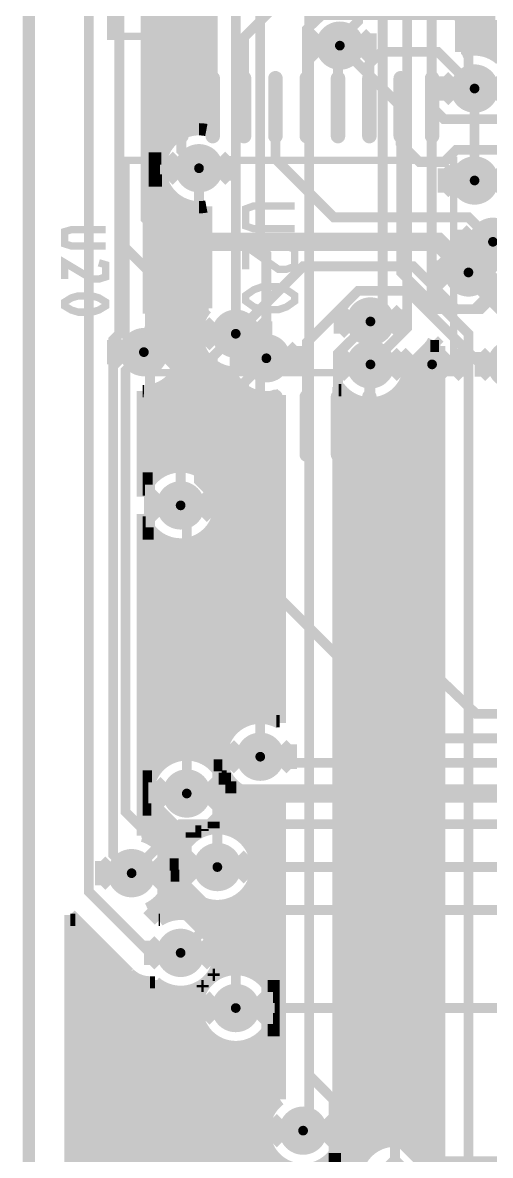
# Model space of a CAD drawing. Extents: x -10 to 131, y -93 to 209.
# Drawn here: x -9.63 to 0.07, y 7.74 to 31.21 of the extents above; entities that cross this region are included whole.
import ezdxf

# ---------------------------------------------------------------- set-up
doc = ezdxf.new("R2010")
doc.units = 0
doc.header["$MEASUREMENT"] = 0
doc.layers.get('0').update_dxf_attribs({"linetype": 'CONTINUOUS'})
for name, color, linetype in [('22-303-0_ASB', 7, 'CONTINUOUS'), ('22-303-0_AST', 7, 'CONTINUOUS'), ('22-303-0_BOT', 2, 'CONTINUOUS'), ('22-303-0_DRD', 6, 'CONTINUOUS'), ('22-303-0_DRL', 1, 'CONTINUOUS'), ('22-303-0_GND', 3, 'CONTINUOUS'), ('22-303-0_IN1', 10, 'CONTINUOUS'), ('22-303-0_SMT', 9, 'CONTINUOUS'), ('22-303-0_SPT', 11, 'CONTINUOUS'), ('22-303-0_SST', 8, 'CONTINUOUS'), ('22-303-0_TOP', 15, 'CONTINUOUS'), ('THRUHOLE_TAP', 2, 'CONTINUOUS')]:
    doc.layers.add(name, color=color, linetype=linetype)

# ---------------------------------------------------------------- blocks, each defined once
blk = doc.blocks.new('OBLONG_56')
at = {"const_width": 0.29972}
blk.add_lwpolyline([(0, 0.59944), (0, -0.59944)], dxfattribs=at)
at = {"const_width": 0.14986}
for points in [[(-0.07493, 0.59944, 1), (0.07493, 0.59944, 1)], [(-0.07493, -0.59944, 1), (0.07493, -0.59944, 1)]]:
    blk.add_lwpolyline(points, format="xyb", close=True, dxfattribs=at)
blk = doc.blocks.new('ROUND_70')
at = {"const_width": 0.29972}
blk.add_lwpolyline([(-0.14986, 0, 1), (0.14986, 0, 1)], format="xyb", close=True, dxfattribs=at)
blk = doc.blocks.new('ROUND_116')
at = {"const_width": 0.10033}
blk.add_lwpolyline([(-0.050164, 0, 1), (0.050164, 0, 1)], format="xyb", close=True, dxfattribs=at)
blk = doc.blocks.new('ROUND_117')
at = {"const_width": 0.10033}
blk.add_lwpolyline([(-0.050164, 0, 1), (0.050164, 0, 1)], format="xyb", close=True, dxfattribs=at)
blk = doc.blocks.new('ROUND_98')
at = {"const_width": 0.50038}
blk.add_lwpolyline([(-0.25019, 0, 1), (0.25019, 0, 1)], format="xyb", close=True, dxfattribs=at)
blk = doc.blocks.new('ROUND_100')
at = {"const_width": 0.50038}
blk.add_lwpolyline([(-0.25019, 0, 1), (0.25019, 0, 1)], format="xyb", close=True, dxfattribs=at)
blk = doc.blocks.new('ROUND_101')
at = {"const_width": 0.0635}
blk.add_lwpolyline([(-0.03175, 0, 1), (0.03175, 0, 1)], format="xyb", close=True, dxfattribs=at)
blk = doc.blocks.new('ROUND_75')
at = {"const_width": 0.29972}
blk.add_lwpolyline([(-0.14986, 0, 1), (0.14986, 0, 1)], format="xyb", close=True, dxfattribs=at)
blk = doc.blocks.new('ROUND_108')
at = {"const_width": 0.10033}
blk.add_lwpolyline([(-0.050164, 0, 1), (0.050164, 0, 1)], format="xyb", close=True, dxfattribs=at)

msp = doc.modelspace()

# ---------------------------------------------------------------- linework, layer by layer
at = {"layer": '22-303-0_ASB', "const_width": 0.254}
msp.add_lwpolyline([(111.00054, 208.99374), (111.00054, 198.99376), (116.0018, 198.99376), (116.0018, 208.99374), (130.50012, 208.99374), (130.50012, -31.00578), (-9.4996, -31.00578), (-9.4996, 208.99374), (111.00054, 208.99374)], dxfattribs=at)
at = {"layer": '22-303-0_AST'}
for points, const_width in [([(111.00054, 208.99374), (111.00054, 198.99376), (116.0018, 198.99376), (116.0018, 208.99374), (130.50012, 208.99374), (130.50012, -31.00578), (-9.4996, -31.00578), (-9.4996, 208.99374), (111.00054, 208.99374)], 0.254), ([(-6.1595, 30.9245), (-6.1595, 33.8455), (-7.7978, 33.8455), (-7.7978, 30.9245), (-6.1595, 30.9245)], 0.1524), ([(-7.48538, 24.4602), (-6.985, 23.95982), (-0.6858, 23.95982), (-0.6858, 28.3591), (-7.48538, 28.3591), (-7.48538, 24.4602)], 0.1524), ([(-3.98272, 26.93924), (-4.83108, 26.93924), (-4.99872, 26.99766), (-4.99872, 27.35326), (-4.83108, 27.41422), (-3.98272, 27.41422)], 0.1524), ([(-4.99872, 26.10104), (-4.99872, 26.57602), (-4.32308, 26.10104), (-4.1529, 26.10104), (-3.98272, 26.15946), (-3.98272, 26.51506), (-4.1529, 26.57602)], 0.1524), ([(-4.99872, 25.56002), (-4.83108, 25.67686), (-4.6609, 25.73782), (-4.32308, 25.73782), (-4.1529, 25.67686), (-3.98272, 25.56002), (-3.98272, 25.44064), (-4.1529, 25.32126), (-4.32308, 25.26284), (-4.6609, 25.26284), (-4.83108, 25.32126), (-4.99872, 25.44064), (-4.99872, 25.56002)], 0.1524), ([(-6.46938, 25.04948), (-6.89864, 25.04948)], 0.1524), ([(-6.8072, 25.09774), (-6.8072, 24.41956)], 0.1524), ([(-6.67004, 25.1206), (-6.67004, 24.39924)], 0.1524), ([(-6.53288, 25.08758), (-6.53288, 24.43226)], 0.1524), ([(-6.35762, 24.91232), (-7.01294, 24.91232)], 0.1524), ([(-6.94436, 25.01138), (-6.94436, 24.50846)], 0.1524), ([(-6.39572, 24.97328), (-6.39572, 24.54402)], 0.1524), ([(-6.3246, 24.77516), (-7.04596, 24.77516)], 0.1524), ([(-6.34492, 24.638), (-7.0231, 24.638)], 0.1524), ([(-6.43382, 24.50084), (-6.93674, 24.50084)], 0.1524)]:
    msp.add_lwpolyline(points, dxfattribs=dict(at, const_width=const_width))
at = {"layer": '22-303-0_AST', "const_width": 0.1524}
for points in [[(-6.68528, 25.1206, 0.4142136), (-7.04596, 24.75992)], [(-6.3246, 24.75992, 0.4142136), (-6.68528, 25.1206)], [(-7.04596, 24.75992, 0.4142136), (-6.68528, 24.39924)], [(-6.68528, 24.39924, 0.4142136), (-6.3246, 24.75992)]]:
    msp.add_lwpolyline(points, format="xyb", dxfattribs=at)
at = {"layer": '22-303-0_BOT'}
for points, const_width in [([(14.986, -24.003), (13.843, -25.146), (4.826, -25.146), (3.81, -24.13), (3.81, 2.032), (-0.381, 6.223), (-0.381, 24.765), (-1.143, 25.527), (-1.143, 34.798), (1.524, 37.465), (1.524, 54.356), (5.969, 58.801), (5.969, 73.533), (6.604, 74.168), (6.604, 100.711)], 0.2032), ([(-7.62, 90.17), (-7.62, 89.281), (-7.874, 89.027), (-7.874, 46.863), (-6.477, 45.466), (-6.477, 42.418), (-7.112, 41.783), (-7.112, 35.052), (-7.62, 34.544), (-7.62, 24.765), (-7.747, 24.638), (-7.747, 13.97), (-7.366, 13.589)], 0.2032), ([(-3.81, 8.255), (-3.683, 8.382), (-3.683, 31.242), (-3.175, 31.75), (-3.175, 43.815), (-3.556, 44.196), (-3.556, 51.816), (-3.937, 52.197), (-3.937, 88.392), (-4.826, 89.281), (-4.826, 89.789)], 0.2032), ([(-6.35, 11.938), (-6.985, 11.938), (-8.255, 13.208), (-8.255, 46.609), (-8.382, 46.736), (-8.382, 89.408), (-8.255, 89.535)], 0.2032), ([(-2.794, 51.689), (-2.794, 51.562), (-3.048, 51.308), (-3.048, 44.323), (-2.667, 43.942), (-2.667, 31.242), (-3.048, 30.861), (-3.048, 30.734)], 0.2032), ([(-4.699, 45.085), (-4.699, 43.942), (-4.191, 43.434), (-4.191, 33.909), (-4.699, 33.401), (-4.699, 26.543), (-4.572, 26.416), (-4.572, 24.257)], 0.2032), ([(-2.413, 24.13), (-1.651, 24.892), (-1.651, 44.831), (-1.778, 44.958), (-1.778, 45.085)], 0.2032), ([(-2.413, 44.577), (-2.159, 44.323), (-2.159, 25.273), (-2.413, 25.019)], 0.2032), ([(-5.207, 40.005), (-4.699, 39.497), (-4.699, 34.036), (-5.207, 33.528), (-5.207, 24.765)], 0.2032), ([(-6.35, 38.44544), (-6.35, 28.9052)], 0.254), ([(-6.1214, 37.63518), (-6.1214, 28.98648)], 0.254), ([(-5.8928, 37.41674), (-5.8928, 28.99664)], 0.254), ([(0.0508, 35.1282), (0.0508, 30.59176)], 0.254), ([(-0.1778, 34.8996), (-0.1778, 30.64764)], 0.254), ([(-6.5786, 34.75736), (-6.5786, 28.72232)], 0.254), ([(-0.4064, 34.671), (-0.4064, 30.63748)], 0.254), ([(-6.8072, 34.4932), (-6.8072, 25.13076)], 0.254), ([(-0.5334, 34.544), (-0.5334, 30.60192)], 0.254), ([(-7.0104, 34.29), (-7.0104, 25.1841)], 0.254), ([(-5.8166, 33.528), (-5.8166, 28.98648)], 0.254), ([(-5.8166, 31.1404), (-7.0104, 31.1404)], 0.254), ([(0.2794, 31.1404), (-0.5334, 31.1404)], 0.254), ([(-5.8166, 30.9118), (-7.0104, 30.9118)], 0.254), ([(0.2794, 30.9118), (-0.5334, 30.9118)], 0.254), ([(-5.8166, 30.6832), (-7.0104, 30.6832)], 0.254), ([(0.2794, 30.6832), (-0.5334, 30.6832)], 0.254), ([(-5.8166, 30.4546), (-7.0104, 30.4546)], 0.254), ([(-5.8166, 30.226), (-7.0104, 30.226)], 0.254), ([(-5.8166, 29.9974), (-7.0104, 29.9974)], 0.254), ([(-5.8166, 29.7688), (-7.0104, 29.7688)], 0.254), ([(-5.8166, 29.5402), (-7.0104, 29.5402)], 0.254), ([(-5.8166, 29.3116), (-7.0104, 29.3116)], 0.254), ([(-5.8166, 29.083), (-7.0104, 29.083)], 0.254), ([(-6.43382, 28.8544), (-7.0104, 28.8544)], 0.254), ([(-6.65226, 28.6258), (-7.0104, 28.6258)], 0.254), ([(-6.75132, 28.3972), (-7.0104, 28.3972)], 0.254), ([(-6.77672, 28.1686), (-7.0104, 28.1686)], 0.254), ([(-6.73608, 27.94), (-7.0104, 27.94)], 0.254), ([(-6.6167, 27.7114), (-7.0104, 27.7114)], 0.254), ([(-6.5786, 27.66314), (-6.5786, 24.99106)], 0.254), ([(-6.35254, 27.4828), (-7.0104, 27.4828)], 0.254), ([(-6.35, 27.48026), (-6.35, 24.6507)], 0.254), ([(-6.1214, 27.40152), (-6.1214, 21.9837)], 0.254), ([(-5.8928, 27.38882), (-5.8928, 25.19172)], 0.254), ([(-5.8166, 27.40152), (-5.8166, 25.29332)], 0.254), ([(-5.8166, 27.2542), (-7.0104, 27.2542)], 0.254), ([(-5.8166, 27.0256), (-7.0104, 27.0256)], 0.254), ([(-5.8166, 26.797), (-7.0104, 26.797)], 0.254), ([(0.127, 26.67), (0.127, 26.543), (1.651, 25.019)], 0.2032), ([(-5.8166, 26.5684), (-7.0104, 26.5684)], 0.254), ([(-5.8166, 26.3398), (-7.0104, 26.3398)], 0.254), ([(-5.8166, 26.1112), (-7.0104, 26.1112)], 0.254), ([(-0.381, 26.035), (2.794, 22.86), (8.001, 22.86), (8.763, 22.098)], 0.381), ([(-5.8166, 25.8826), (-7.0104, 25.8826)], 0.254), ([(-5.8166, 25.654), (-7.0104, 25.654)], 0.254), ([(-5.8166, 25.4254), (-7.0104, 25.4254)], 0.254), ([(-5.89026, 25.1968), (-7.0104, 25.1968)], 0.254), ([(-5.98932, 24.9682), (-6.5532, 24.9682)], 0.254), ([(-6.01472, 24.7396), (-6.38556, 24.7396)], 0.254), ([(-1.10236, 24.6253), (-0.9906, 24.511)], 0.254), ([(-1.0922, 24.6126), (-1.0922, -30.353)], 0.254), ([(-5.97408, 24.511), (-6.31444, 24.511)], 0.254), ([(-5.8547, 24.2824), (-6.30936, 24.2824)], 0.254), ([(-5.8928, 24.33828), (-5.8928, 21.87448)], 0.254), ([(-1.2192, 24.4602), (-1.60782, 24.07412)], 0.254), ([(-0.9906, 24.2824), (-1.397, 24.2824)], 0.254), ([(-1.3208, 24.3586), (-1.3208, 7.79526)], 0.254), ([(-0.9906, 24.511), (-1.17348, 24.511)], 0.254), ([(-0.9906, 24.511), (-0.9906, 6.223)], 0.254), ([(-5.59054, 24.0538), (-6.3754, 24.0538)], 0.254), ([(-6.35, 24.11476), (-6.35, 22.01672)], 0.254), ([(-5.6642, 24.09952), (-5.6642, 21.63572)], 0.254), ([(-0.9906, 24.0538), (-1.60782, 24.0538)], 0.254), ([(-1.5494, 24.13), (-1.5494, 7.9629)], 0.254), ([(-5.25526, 23.8252), (-6.5278, 23.8252)], 0.254), ([(-5.4356, 23.9903), (-5.4356, 16.3322)], 0.254), ([(-0.9906, 23.8252), (-1.6637, 23.8252)], 0.254), ([(-7.1374, 23.57628), (-7.1374, 21.38934)], 0.254), ([(-7.1374, 23.57628), (-7.112, 23.57588)], 0.254), ([(-7.1374, 23.57628), (-7.112, 23.57588)], 0.254), ([(-7.0358, 23.57882), (-7.0358, 21.63572)], 0.254), ([(-5.03682, 23.5966), (-6.93166, 23.5966)], 0.254), ([(-6.8072, 23.6347), (-6.8072, 21.87448)], 0.254), ([(-6.5786, 23.77694), (-6.5786, 21.9837)], 0.254), ([(-5.207, 23.75662), (-5.207, 16.62938)], 0.254), ([(-3.0734, 23.66518), (-3.0734, 8.5852)], 0.254), ([(-3.02006, 23.5966), (-3.0734, 23.5966)], 0.254), ([(-0.9906, 23.5966), (-1.80594, 23.5966)], 0.254), ([(-1.778, 23.62962), (-1.778, 8.03656)], 0.254), ([(-4.2926, 23.368), (-7.1374, 23.368)], 0.254), ([(-4.9784, 23.5585), (-4.9784, 16.75892)], 0.254), ([(-4.7498, 23.4696), (-4.7498, 16.80718)], 0.254), ([(-4.5212, 23.44928), (-4.5212, 16.7894)], 0.254), ([(-4.2926, 23.49754), (-4.2926, 16.7005)], 0.254), ([(-4.2926, 23.49754), (-4.2926, 16.7005)], 0.254), ([(-2.6797, 23.368), (-3.0734, 23.368)], 0.254), ([(-2.921, 23.50262), (-2.921, 7.49808)], 0.254), ([(-2.6924, 23.37054), (-2.6924, 7.41934)], 0.254), ([(-2.2352, 23.3426), (-2.2352, 7.9756)], 0.254), ([(-0.9906, 23.368), (-2.14376, 23.368)], 0.254), ([(-2.0066, 23.4315), (-2.0066, 8.0391)], 0.254), ([(-4.2926, 23.1394), (-7.1374, 23.1394)], 0.254), ([(-0.9906, 23.1394), (-3.0734, 23.1394)], 0.254), ([(-2.4638, 23.32228), (-2.4638, 7.82066)], 0.254), ([(-4.2926, 22.9108), (-7.1374, 22.9108)], 0.254), ([(-0.9906, 22.9108), (-3.0734, 22.9108)], 0.254), ([(-4.2926, 22.6822), (-7.1374, 22.6822)], 0.254), ([(-0.9906, 22.6822), (-3.0734, 22.6822)], 0.254), ([(-4.2926, 22.4536), (-7.1374, 22.4536)], 0.254), ([(-0.9906, 22.4536), (-3.0734, 22.4536)], 0.254), ([(-4.2926, 22.225), (-7.1374, 22.225)], 0.254), ([(-0.9906, 22.225), (-3.0734, 22.225)], 0.254), ([(-6.53034, 21.9964), (-7.1374, 21.9964)], 0.254), ([(-4.2926, 21.9964), (-6.16966, 21.9964)], 0.254), ([(-0.9906, 21.9964), (-3.0734, 21.9964)], 0.254), ([(-6.93166, 21.7678), (-7.1374, 21.7678)], 0.254), ([(-4.2926, 21.7678), (-5.7658, 21.7678)], 0.254), ([(-0.9906, 21.7678), (-3.0734, 21.7678)], 0.254), ([(-7.0866, 21.5392), (-7.1374, 21.5392)], 0.254), ([(-4.2926, 21.5392), (-5.6134, 21.5392)], 0.254), ([(-0.9906, 21.5392), (-3.0734, 21.5392)], 0.254), ([(-4.2926, 21.3106), (-5.54736, 21.3106)], 0.254), ([(-0.9906, 21.3106), (-3.0734, 21.3106)], 0.254), ([(-7.1374, 21.02866), (-7.1374, 14.3637)], 0.254), ([(-4.2926, 21.082), (-5.55244, 21.082)], 0.254), ([(-0.9906, 21.082), (-3.0734, 21.082)], 0.254), ([(-7.0739, 20.8534), (-7.1374, 20.8534)], 0.254), ([(-7.0358, 20.78228), (-7.0358, 14.3256)], 0.254), ([(-5.6642, 20.78228), (-5.6642, 15.82166)], 0.254), ([(-4.2926, 20.8534), (-5.62356, 20.8534)], 0.254), ([(-0.9906, 20.8534), (-3.0734, 20.8534)], 0.254), ([(-6.90626, 20.6248), (-7.1374, 20.6248)], 0.254), ([(-6.8072, 20.54352), (-6.8072, 15.79626)], 0.254), ([(-5.8928, 20.54352), (-5.8928, 15.9766)], 0.254), ([(-4.2926, 20.6248), (-5.7912, 20.6248)], 0.254), ([(-0.9906, 20.6248), (-3.0734, 20.6248)], 0.254), ([(-4.2926, 20.3962), (-7.1374, 20.3962)], 0.254), ([(-6.5786, 20.4343), (-6.5786, 15.9639)], 0.254), ([(-6.35, 20.40128), (-6.35, 16.03756)], 0.254), ([(-6.1214, 20.4343), (-6.1214, 16.0401)], 0.254), ([(-0.9906, 20.3962), (-3.0734, 20.3962)], 0.254), ([(-4.2926, 20.1676), (-7.1374, 20.1676)], 0.254), ([(-0.9906, 20.1676), (-3.0734, 20.1676)], 0.254), ([(-4.2926, 19.939), (-7.1374, 19.939)], 0.254), ([(-0.9906, 19.939), (-3.0734, 19.939)], 0.254), ([(-4.2926, 19.7104), (-7.1374, 19.7104)], 0.254), ([(-0.9906, 19.7104), (-3.0734, 19.7104)], 0.254), ([(-4.2926, 19.4818), (-7.1374, 19.4818)], 0.254), ([(-0.9906, 19.4818), (-3.0734, 19.4818)], 0.254), ([(-4.2926, 19.2532), (-7.1374, 19.2532)], 0.254), ([(-0.9906, 19.2532), (-3.0734, 19.2532)], 0.254), ([(-4.2926, 19.0246), (-7.1374, 19.0246)], 0.254), ([(-0.9906, 19.0246), (-3.0734, 19.0246)], 0.254), ([(-4.2926, 18.796), (-7.1374, 18.796)], 0.254), ([(-0.9906, 18.796), (-3.0734, 18.796)], 0.254), ([(-4.2926, 18.5674), (-7.1374, 18.5674)], 0.254), ([(-0.9906, 18.5674), (-3.0734, 18.5674)], 0.254), ([(-4.2926, 18.3388), (-7.1374, 18.3388)], 0.254), ([(-0.9906, 18.3388), (-3.0734, 18.3388)], 0.254), ([(-4.2926, 18.1102), (-7.1374, 18.1102)], 0.254), ([(-0.9906, 18.1102), (-3.0734, 18.1102)], 0.254), ([(-4.2926, 17.8816), (-7.1374, 17.8816)], 0.254), ([(-0.9906, 17.8816), (-3.0734, 17.8816)], 0.254), ([(-4.2926, 17.653), (-7.1374, 17.653)], 0.254), ([(-0.9906, 17.653), (-3.0734, 17.653)], 0.254), ([(-4.2926, 17.4244), (-7.1374, 17.4244)], 0.254), ([(-0.9906, 17.4244), (-3.0734, 17.4244)], 0.254), ([(-4.2926, 17.1958), (-7.1374, 17.1958)], 0.254), ([(-0.9906, 17.1958), (-3.0734, 17.1958)], 0.254), ([(-4.2926, 16.9672), (-7.1374, 16.9672)], 0.254), ([(-0.9906, 16.9672), (-3.0734, 16.9672)], 0.254), ([(-5.0292, 16.7386), (-7.1374, 16.7386)], 0.254), ([(-4.2926, 16.7386), (-4.36626, 16.7386)], 0.254), ([(-0.9906, 16.7386), (-3.0734, 16.7386)], 0.254), ([(-5.32638, 16.51), (-7.1374, 16.51)], 0.254), ([(-0.9906, 16.51), (-3.0734, 16.51)], 0.254), ([(-5.45592, 16.2814), (-7.1374, 16.2814)], 0.254), ([(-0.9906, 16.2814), (-3.0734, 16.2814)], 0.254), ([(-5.50418, 16.0528), (-7.1374, 16.0528)], 0.254), ([(-0.9906, 16.0528), (-3.0734, 16.0528)], 0.254), ([(-6.77926, 15.8242), (-7.1374, 15.8242)], 0.254), ([(-5.4864, 15.8242), (-5.6642, 15.8242)], 0.254), ([(-5.4356, 15.66926), (-5.4356, 15.42034)], 0.254), ([(-0.9906, 15.8242), (-3.0734, 15.8242)], 0.254), ([(-6.9469, 15.5956), (-7.1374, 15.5956)], 0.254), ([(-7.02056, 15.367), (-7.1374, 15.367)], 0.254), ([(-5.3975, 15.5956), (-5.49656, 15.5956)], 0.254), ([(-5.19684, 15.367), (-5.42544, 15.367)], 0.254), ([(-5.207, 15.37462), (-5.207, 14.4272)], 0.254), ([(-0.9906, 15.5956), (-3.0734, 15.5956)], 0.254), ([(-0.9906, 15.367), (-3.0734, 15.367)], 0.254), ([(-7.0231, 15.1384), (-7.1374, 15.1384)], 0.254), ([(-4.2926, 15.1384), (-5.42036, 15.1384)], 0.254), ([(-4.9784, 15.24254), (-4.9784, 14.24432)], 0.254), ([(-4.7498, 15.19428), (-4.7498, 11.46048)], 0.254), ([(-4.5212, 15.2146), (-4.5212, 11.22172)], 0.254), ([(-4.2926, 15.3035), (-4.2926, 8.9027)], 0.254), ([(-4.2926, 15.3035), (-4.2926, 8.9027)], 0.254), ([(-0.9906, 15.1384), (-3.0734, 15.1384)], 0.254), ([(-6.9596, 14.9098), (-7.1374, 14.9098)], 0.254), ([(-4.2926, 14.9098), (-5.4864, 14.9098)], 0.254), ([(-5.4356, 15.05966), (-5.4356, 14.50848)], 0.254), ([(-0.9906, 14.9098), (-3.0734, 14.9098)], 0.254), ([(-6.80466, 14.6812), (-7.1374, 14.6812)], 0.254), ([(-6.8072, 14.6812), (-6.8072, 14.17066)], 0.254), ([(-4.2926, 14.6812), (-5.6388, 14.6812)], 0.254), ([(-0.9906, 14.6812), (-3.0734, 14.6812)], 0.254), ([(-6.40334, 14.4526), (-7.1374, 14.4526)], 0.254), ([(-6.5786, 14.51356), (-6.5786, 13.76934)], 0.254), ([(-6.35, 14.44244), (-6.35, 13.9827)], 0.254), ([(-6.1214, 14.43736), (-6.1214, 14.32306)], 0.254), ([(-5.9182, 14.4526), (-6.04266, 14.4526)], 0.254), ([(-5.8928, 14.5034), (-5.8928, 14.46276)], 0.254), ([(-5.6642, 14.6558), (-5.6642, 14.51864)], 0.254), ([(-4.2926, 14.4526), (-5.25526, 14.4526)], 0.254), ([(-0.9906, 14.4526), (-3.0734, 14.4526)], 0.254), ([(-6.21538, 14.224), (-6.86562, 14.224)], 0.254), ([(-4.2926, 14.224), (-4.96062, 14.224)], 0.254), ([(-0.9906, 14.224), (-3.0734, 14.224)], 0.254), ([(-6.34492, 13.9954), (-6.6675, 13.9954)], 0.254), ([(-4.2926, 13.9954), (-4.82854, 13.9954)], 0.254), ([(-0.9906, 13.9954), (-3.0734, 13.9954)], 0.254), ([(-6.39318, 13.7668), (-6.5786, 13.7668)], 0.254), ([(-4.2926, 13.7668), (-4.78028, 13.7668)], 0.254), ([(-0.9906, 13.7668), (-3.0734, 13.7668)], 0.254), ([(-6.3754, 13.5382), (-6.55828, 13.5382)], 0.254), ([(-4.2926, 13.5382), (-4.8006, 13.5382)], 0.254), ([(-0.9906, 13.5382), (-3.0734, 13.5382)], 0.254), ([(-6.2865, 13.3096), (-6.60654, 13.3096)], 0.254), ([(-6.5786, 13.40866), (-6.5786, 12.7127)], 0.254), ([(-6.35, 13.44676), (-6.35, 12.74572)], 0.254), ([(-4.2926, 13.3096), (-4.8895, 13.3096)], 0.254), ([(-0.9906, 13.3096), (-3.0734, 13.3096)], 0.254), ([(-6.08584, 13.081), (-6.73862, 13.081)], 0.254), ([(-6.1214, 13.10894), (-6.1214, 12.7127)], 0.254), ([(-4.2926, 13.081), (-5.08762, 13.081)], 0.254), ([(-4.9784, 13.18514), (-4.9784, 11.5697)], 0.254), ([(-0.9906, 13.081), (-3.0734, 13.081)], 0.254), ([(-7.0358, 12.84986), (-6.79704, 12.6111)], 0.254), ([(-4.2926, 12.8524), (-7.03326, 12.8524)], 0.254), ([(-6.8072, 13.0048), (-6.8072, 12.62126)], 0.254), ([(-5.8928, 12.9667), (-5.8928, 12.60348)], 0.254), ([(-5.6642, 12.91082), (-5.6642, 12.36472)], 0.254), ([(-5.4356, 12.92352), (-5.4356, 11.5697)], 0.254), ([(-5.207, 13.00226), (-5.207, 11.60272)], 0.254), ([(-0.9906, 12.8524), (-3.0734, 12.8524)], 0.254), ([(-8.636, 12.7254), (-7.42188, 11.51382)], 0.254), ([(-8.636, 12.7254), (-8.636, -30.353)], 0.254), ([(-8.53186, 12.6238), (-8.636, 12.6238)], 0.254), ([(-6.77672, 12.6238), (-6.8072, 12.6238)], 0.254), ([(-4.2926, 12.6238), (-5.92328, 12.6238)], 0.254), ([(-0.9906, 12.6238), (-3.0734, 12.6238)], 0.254), ([(-8.30326, 12.3952), (-8.636, 12.3952)], 0.254), ([(-8.4074, 12.4968), (-8.4074, -30.353)], 0.254), ([(-4.2926, 12.3952), (-5.68452, 12.3952)], 0.254), ([(-0.9906, 12.3952), (-3.0734, 12.3952)], 0.254), ([(-8.07466, 12.1666), (-8.636, 12.1666)], 0.254), ([(-8.1788, 12.2682), (-8.1788, -30.353)], 0.254), ([(-4.2926, 12.1666), (-5.5753, 12.1666)], 0.254), ([(-0.9906, 12.1666), (-3.0734, 12.1666)], 0.254), ([(-7.84606, 11.938), (-8.636, 11.938)], 0.254), ([(-7.9502, 12.0396), (-7.9502, -24.61768)], 0.254), ([(-4.2926, 11.938), (-5.54228, 11.938)], 0.254), ([(-0.9906, 11.938), (-3.0734, 11.938)], 0.254), ([(-7.61746, 11.7094), (-8.636, 11.7094)], 0.254), ([(-7.7216, 11.811), (-7.7216, -24.61768)], 0.254), ([(-4.2926, 11.7094), (-5.5753, 11.7094)], 0.254), ([(-0.9906, 11.7094), (-3.0734, 11.7094)], 0.254), ([(-7.38886, 11.4808), (-8.636, 11.4808)], 0.254), ([(-7.493, 11.5824), (-7.493, -24.61768)], 0.254), ([(-7.2644, 11.39698), (-7.2644, -24.61768)], 0.254), ([(-5.63372, 11.4808), (-5.68452, 11.4808)], 0.254), ([(-5.6642, 11.51128), (-5.6642, 11.46048)], 0.254), ([(-4.2926, 11.4808), (-4.78028, 11.4808)], 0.254), ([(-0.9906, 11.4808), (-3.0734, 11.4808)], 0.254), ([(-6.77672, 11.2522), (-8.636, 11.2522)], 0.254), ([(-7.0358, 11.33094), (-7.0358, -24.61768)], 0.254), ([(-6.87832, 11.3284), (-6.985, 11.3284)], 0.254), ([(-6.8072, 11.27252), (-6.8072, -24.61768)], 0.254), ([(-6.5786, 11.1633), (-6.5786, -24.61768)], 0.254), ([(-6.1214, 11.1633), (-6.1214, -24.61768)], 0.254), ([(-5.87248, 11.2522), (-5.92328, 11.2522)], 0.254), ([(-5.8928, 11.27252), (-5.8928, 11.22172)], 0.254), ([(-4.2926, 11.2522), (-4.54152, 11.2522)], 0.254), ([(-0.9906, 11.2522), (-3.0734, 11.2522)], 0.254), ([(-5.9817, 11.0236), (-8.636, 11.0236)], 0.254), ([(-6.35, 11.13028), (-6.35, -24.61768)], 0.254), ([(-4.2926, 11.0236), (-4.4323, 11.0236)], 0.254), ([(-0.9906, 11.0236), (-3.0734, 11.0236)], 0.254), ([(-6.01472, 10.795), (-8.636, 10.795)], 0.254), ([(-4.2926, 10.795), (-4.39928, 10.795)], 0.254), ([(-0.9906, 10.795), (-3.0734, 10.795)], 0.254), ([(-5.9817, 10.5664), (-8.636, 10.5664)], 0.254), ([(-4.2926, 10.5664), (-4.4323, 10.5664)], 0.254), ([(-0.9906, 10.5664), (-3.0734, 10.5664)], 0.254), ([(-5.87248, 10.3378), (-8.636, 10.3378)], 0.254), ([(-5.8928, 10.36828), (-5.8928, -24.61768)], 0.254), ([(-4.2926, 10.3378), (-4.54152, 10.3378)], 0.254), ([(-4.5212, 10.36828), (-4.5212, 8.63854)], 0.254), ([(-0.9906, 10.3378), (-3.0734, 10.3378)], 0.254), ([(-5.63372, 10.1092), (-8.636, 10.1092)], 0.254), ([(-5.6642, 10.12952), (-5.6642, -24.61768)], 0.254), ([(-5.4356, 10.0203), (-5.4356, 4.71932)], 0.254), ([(-5.207, 9.98728), (-5.207, 4.9022)], 0.254), ([(-4.9784, 10.0203), (-4.9784, 5.89534)], 0.254), ([(-4.2926, 10.1092), (-4.78028, 10.1092)], 0.254), ([(-4.7498, 10.12952), (-4.7498, 6.29666)], 0.254), ([(-0.9906, 10.1092), (-3.0734, 10.1092)], 0.254), ([(-4.2926, 9.8806), (-8.636, 9.8806)], 0.254), ([(-0.9906, 9.8806), (-3.0734, 9.8806)], 0.254), ([(-4.2926, 9.652), (-8.636, 9.652)], 0.254), ([(-0.9906, 9.652), (-3.0734, 9.652)], 0.254), ([(-4.2926, 9.4234), (-8.636, 9.4234)], 0.254), ([(-0.9906, 9.4234), (-3.0734, 9.4234)], 0.254), ([(-4.2926, 9.1948), (-8.636, 9.1948)], 0.254), ([(-0.9906, 9.1948), (-3.0734, 9.1948)], 0.254), ([(-4.2926, 8.9662), (-8.636, 8.9662)], 0.254), ([(-0.9906, 8.9662), (-3.0734, 8.9662)], 0.254), ([(-4.4577, 8.7376), (-8.636, 8.7376)], 0.254), ([(-0.9906, 8.7376), (-3.0734, 8.7376)], 0.254), ([(-4.57708, 8.509), (-8.636, 8.509)], 0.254), ([(-0.9906, 8.509), (-3.04292, 8.509)], 0.254), ([(-4.61772, 8.2804), (-8.636, 8.2804)], 0.254), ([(-0.9906, 8.2804), (-3.00228, 8.2804)], 0.254), ([(-4.59232, 8.0518), (-8.636, 8.0518)], 0.254), ([(-4.5212, 7.87146), (-4.5212, 6.4516)], 0.254), ([(-0.9906, 8.0518), (-3.02768, 8.0518)], 0.254), ([(-4.49326, 7.8232), (-8.636, 7.8232)], 0.254), ([(-3.1496, 7.79018), (-3.1496, 7.53872)], 0.254), ([(-2.46126, 7.8232), (-3.12674, 7.8232)], 0.254), ([(-0.9906, 7.8232), (-1.3462, 7.8232)], 0.254)]:
    msp.add_lwpolyline(points, dxfattribs=dict(at, const_width=const_width))
at = {"layer": '22-303-0_BOT', "const_width": 0.254}
for points in [[(-0.254, 30.65272, 0.088634), (-0.5337, 30.60274)], [(-0.254, 30.65272, 0.088634), (-0.5337, 30.60274)], [(0.2794, 30.45206, 0.1822019), (-0.254, 30.65311)], [(0.2794, 30.45206, 0.1822019), (-0.254, 30.65311)], [(-5.969, 29.00172, 0.4142136), (-6.77672, 28.194)], [(-5.8166, 28.98648, 0.0475328), (-5.969, 29.001)], [(-6.77672, 28.194, 0.4142136), (-5.969, 27.38628)], [(-5.969, 27.38628, 0.0475328), (-5.81646, 27.40081)], [(-5.8166, 25.29332, 0.1804437), (-6.01368, 24.765)], [(-6.30428, 24.384, 0.3776853), (-7.0104, 25.1841)], [(-6.30428, 24.384, 0.3776853), (-7.0104, 25.1841)], [(-6.01472, 24.765, 0.3723518), (-5.32384, 23.9649)], [(-1.2192, 24.4602, 0.0834232), (-1.10179, 24.62502)], [(-1.2192, 24.4602, 0.0834232), (-1.10179, 24.62502)], [(-7.112, 23.57628, 0.4142136), (-6.30428, 24.384)], [(-7.112, 23.57628, 0.4142136), (-6.30428, 24.384)], [(-2.413, 23.32228, 0.394063), (-1.60782, 24.07412)], [(-5.32384, 23.9649, 0.3094002), (-4.572, 23.44928)], [(-5.32384, 23.9649, 0.3094002), (-4.572, 23.44928)], [(-3.0734, 23.66518, 0.2440527), (-2.413, 23.32242)], [(-4.572, 23.44928, 0.0883604), (-4.29312, 23.49895)], [(-4.572, 23.44928, 0.0883604), (-4.29312, 23.49895)], [(-6.35, 22.01672, 0.3497048), (-7.1374, 21.38934)], [(-5.54228, 21.209, 0.4142136), (-6.35, 22.01672)], [(-7.1374, 21.02866, 0.3497052), (-6.35, 20.40128)], [(-6.35, 20.40128, 0.4142136), (-5.54228, 21.209)], [(-4.699, 16.80972, 0.4142136), (-5.50672, 16.002)], [(-4.2926, 16.7005, 0.1325032), (-4.699, 16.81012)], [(-6.223, 16.04772, 0.4142136), (-7.03072, 15.24)], [(-5.41528, 15.24, 0.4142136), (-6.223, 16.04772)], [(-5.50672, 16.002, 0.4142136), (-4.699, 15.19428)], [(-7.03072, 15.24, 0.4142136), (-6.223, 14.43228)], [(-6.223, 14.43228, 0.4142136), (-5.41528, 15.24)], [(-4.699, 15.19428, 0.132503), (-4.2928, 15.30385)], [(-5.588, 14.52372, 0.4142136), (-6.39572, 13.716)], [(-4.78028, 13.716, 0.4142136), (-5.588, 14.52372)], [(-6.55828, 13.589, 0.33246), (-7.1374, 14.3637)], [(-7.0358, 12.84986, 0.2958718), (-6.55574, 13.589)], [(-6.39572, 13.716, 0.4142136), (-5.588, 12.90828)], [(-5.588, 12.90828, 0.4142136), (-4.78028, 13.716)], [(-6.35, 12.74572, 0.1476233), (-6.79687, 12.61084)], [(-5.54228, 11.938, 0.4142136), (-6.35, 12.74572)], [(-6.35, 11.13028, 0.4142136), (-5.54228, 11.938)], [(-7.4168, 11.5062, 0.1989124), (-6.985, 11.32734)], [(-5.207, 11.60272, 0.4142136), (-6.01472, 10.795)], [(-4.39928, 10.795, 0.4142136), (-5.207, 11.60272)], [(-6.87832, 11.3284, 0.1804437), (-6.35, 11.13132)], [(-6.01472, 10.795, 0.4142136), (-5.207, 9.98728)], [(-5.207, 9.98728, 0.4142136), (-4.39928, 10.795)], [(-4.2926, 8.9027, 0.2368981), (-4.61772, 8.255)], [(-3.00228, 8.255, 0.1057459), (-3.07295, 8.5854)], [(-4.61772, 8.255, 0.4142136), (-3.81, 7.44728)], [(-3.81, 7.44728, 0.4142136), (-3.00228, 8.255)], [(-1.905, 8.04672, 0.3623848), (-2.70002, 7.38378)], [(-1.09728, 7.239, 0.4142136), (-1.905, 8.04672)]]:
    msp.add_lwpolyline(points, format="xyb", dxfattribs=at)
at = {"layer": '22-303-0_DRD', "const_width": 0.254}
for points in [[(111.00054, 208.99374), (111.00054, 198.99376), (116.0018, 198.99376), (116.0018, 208.99374), (130.50012, 208.99374), (130.50012, -31.00578), (-9.4996, -31.00578), (-9.4996, 208.99374), (111.00054, 208.99374)], [(-3.683, 30.48), (-3.048, 31.115)], [(-3.683, 30.48), (-3.048, 31.115)], [(-3.048, 31.115), (-2.413, 30.48)], [(-3.048, 31.115), (-2.413, 30.48)], [(-3.683, 30.988), (-3.683, 30.48)], [(-3.048, 30.353), (-3.683, 30.988)], [(-3.683, 30.988), (-3.683, 30.48)], [(-3.048, 30.353), (-3.683, 30.988)], [(-2.413, 30.988), (-3.048, 30.353)], [(-2.413, 30.988), (-3.048, 30.353)], [(-2.413, 30.48), (-2.413, 30.988)], [(-2.413, 30.48), (-2.413, 30.988)], [(-0.889, 29.591), (-0.254, 30.226)], [(-0.889, 29.591), (-0.254, 30.226)], [(-0.254, 30.226), (0.381, 29.591)], [(-0.254, 30.226), (0.381, 29.591)], [(-0.889, 30.099), (-0.889, 29.591)], [(-0.254, 29.464), (-0.889, 30.099)], [(-0.889, 30.099), (-0.889, 29.591)], [(-0.254, 29.464), (-0.889, 30.099)], [(0.381, 30.099), (-0.254, 29.464)], [(0.381, 30.099), (-0.254, 29.464)], [(-6.604, 27.94), (-5.969, 28.575)], [(-5.969, 28.575), (-5.334, 27.94)], [(-6.604, 28.448), (-6.604, 27.94)], [(-5.969, 27.813), (-6.604, 28.448)], [(-5.334, 28.448), (-5.969, 27.813)], [(-5.334, 27.94), (-5.334, 28.448)], [(-0.889, 27.686), (-0.254, 28.321)], [(-0.254, 28.321), (0.381, 27.686)], [(-0.889, 28.194), (-0.889, 27.686)], [(-0.254, 27.559), (-0.889, 28.194)], [(0.381, 28.194), (-0.254, 27.559)], [(-0.508, 26.416), (0.127, 27.051)], [(-0.508, 26.924), (-0.508, 26.416)], [(0.127, 26.289), (-0.508, 26.924)], [(0.127, 27.051), (0.762, 26.416)], [(0.762, 26.924), (0.127, 26.289)], [(-1.016, 25.781), (-0.381, 26.416)], [(-0.381, 26.416), (0.254, 25.781)], [(-1.016, 26.289), (-1.016, 25.781)], [(-0.381, 25.654), (-1.016, 26.289)], [(0.254, 26.289), (-0.381, 25.654)], [(-3.048, 24.765), (-2.413, 25.4)], [(-3.048, 25.273), (-3.048, 24.765)], [(-2.413, 24.638), (-3.048, 25.273)], [(-2.413, 25.4), (-1.778, 24.765)], [(-1.778, 25.273), (-2.413, 24.638)], [(-1.778, 24.765), (-1.778, 25.273)], [(-5.842, 24.511), (-5.207, 25.146)], [(-5.842, 25.019), (-5.842, 24.511)], [(-5.207, 24.384), (-5.842, 25.019)], [(-5.207, 25.146), (-4.572, 24.511)], [(-4.572, 25.019), (-5.207, 24.384)], [(-4.572, 24.511), (-4.572, 25.019)], [(-7.747, 24.13), (-7.112, 24.765)], [(-7.747, 24.13), (-7.112, 24.765)], [(-7.112, 24.765), (-6.477, 24.13)], [(-7.112, 24.765), (-6.477, 24.13)], [(-7.747, 24.638), (-7.747, 24.13)], [(-7.112, 24.003), (-7.747, 24.638)], [(-7.747, 24.638), (-7.747, 24.13)], [(-7.112, 24.003), (-7.747, 24.638)], [(-6.477, 24.638), (-7.112, 24.003)], [(-6.477, 24.638), (-7.112, 24.003)], [(-6.477, 24.13), (-6.477, 24.638)], [(-6.477, 24.13), (-6.477, 24.638)], [(-5.207, 24.003), (-4.572, 24.638)], [(-5.207, 24.003), (-4.572, 24.638)], [(-4.572, 24.638), (-3.937, 24.003)], [(-4.572, 24.638), (-3.937, 24.003)], [(-5.207, 24.511), (-5.207, 24.003)], [(-4.572, 23.876), (-5.207, 24.511)], [(-5.207, 24.511), (-5.207, 24.003)], [(-4.572, 23.876), (-5.207, 24.511)], [(-3.937, 24.511), (-4.572, 23.876)], [(-3.937, 24.511), (-4.572, 23.876)], [(-3.937, 24.003), (-3.937, 24.511)], [(-3.937, 24.003), (-3.937, 24.511)], [(-3.048, 23.876), (-2.413, 24.511)], [(-3.048, 23.876), (-2.413, 24.511)], [(-3.048, 24.384), (-3.048, 23.876)], [(-2.413, 23.749), (-3.048, 24.384)], [(-3.048, 24.384), (-3.048, 23.876)], [(-2.413, 23.749), (-3.048, 24.384)], [(-2.413, 24.511), (-1.778, 23.876)], [(-2.413, 24.511), (-1.778, 23.876)], [(-1.778, 24.384), (-2.413, 23.749)], [(-1.778, 24.384), (-2.413, 23.749)], [(-1.778, 23.876), (-1.778, 24.384)], [(-1.778, 23.876), (-1.778, 24.384)], [(-1.77038, 23.876), (-1.13538, 24.511)], [(-1.77038, 24.384), (-1.77038, 23.876)], [(-1.13538, 23.749), (-1.77038, 24.384)], [(-1.13538, 24.511), (-0.50038, 23.876)], [(-0.50038, 24.384), (-1.13538, 23.749)], [(-0.50038, 23.876), (-0.50038, 24.384)], [(-0.127, 23.876), (0.508, 24.511)], [(-0.127, 24.384), (-0.127, 23.876)], [(0.508, 23.749), (-0.127, 24.384)], [(-6.985, 20.955), (-6.35, 21.59)], [(-6.985, 21.463), (-6.985, 20.955)], [(-6.35, 20.828), (-6.985, 21.463)], [(-6.35, 21.59), (-5.715, 20.955)], [(-5.715, 21.463), (-6.35, 20.828)], [(-5.715, 20.955), (-5.715, 21.463)], [(-5.334, 15.748), (-4.699, 16.383)], [(-4.699, 16.383), (-4.064, 15.748)], [(-5.334, 16.256), (-5.334, 15.748)], [(-4.699, 15.621), (-5.334, 16.256)], [(-4.064, 16.256), (-4.699, 15.621)], [(-4.064, 15.748), (-4.064, 16.256)], [(-6.858, 14.986), (-6.223, 15.621)], [(-6.223, 15.621), (-5.588, 14.986)], [(-6.858, 15.494), (-6.858, 14.986)], [(-6.223, 14.859), (-6.858, 15.494)], [(-5.588, 15.494), (-6.223, 14.859)], [(-5.588, 14.986), (-5.588, 15.494)], [(-8.001, 13.335), (-7.366, 13.97)], [(-7.366, 13.97), (-6.731, 13.335)], [(-6.223, 13.462), (-5.588, 14.097)], [(-6.223, 13.97), (-6.223, 13.462)], [(-5.588, 13.335), (-6.223, 13.97)], [(-5.588, 14.097), (-4.953, 13.462)], [(-4.953, 13.97), (-5.588, 13.335)], [(-4.953, 13.462), (-4.953, 13.97)], [(-8.001, 13.843), (-8.001, 13.335)], [(-7.366, 13.208), (-8.001, 13.843)], [(-6.731, 13.843), (-7.366, 13.208)], [(-6.731, 13.335), (-6.731, 13.843)], [(-6.985, 11.684), (-6.35, 12.319)], [(-6.35, 12.319), (-5.715, 11.684)], [(-6.985, 12.192), (-6.985, 11.684)], [(-6.35, 11.557), (-6.985, 12.192)], [(-5.715, 12.192), (-6.35, 11.557)], [(-5.715, 11.684), (-5.715, 12.192)], [(-5.842, 10.541), (-5.207, 11.176)], [(-5.207, 11.176), (-4.572, 10.541)], [(-5.842, 11.049), (-5.842, 10.541)], [(-5.207, 10.414), (-5.842, 11.049)], [(-4.572, 11.049), (-5.207, 10.414)], [(-4.572, 10.541), (-4.572, 11.049)], [(-4.445, 8.001), (-3.81, 8.636)], [(-3.81, 8.636), (-3.175, 8.001)], [(-4.445, 8.509), (-4.445, 8.001)], [(-3.81, 7.874), (-4.445, 8.509)], [(-3.175, 8.509), (-3.81, 7.874)], [(-3.175, 8.001), (-3.175, 8.509)], [(-2.54, 6.985), (-1.905, 7.62)], [(-1.905, 7.62), (-1.27, 6.985)]]:
    msp.add_lwpolyline(points, dxfattribs=at)
at = {"layer": '22-303-0_DRL', "const_width": 0.254}
msp.add_lwpolyline([(111.00054, 208.99374), (111.00054, 198.99376), (116.0018, 198.99376), (116.0018, 208.99374), (130.50012, 208.99374), (130.50012, -31.00578), (-9.4996, -31.00578), (-9.4996, 208.99374), (111.00054, 208.99374)], dxfattribs=at)
at = {"layer": '22-303-0_GND', "const_width": 0.254}
msp.add_lwpolyline([(111.00054, 208.99374), (111.00054, 198.99376), (116.0018, 198.99376), (116.0018, 208.99374), (130.50012, 208.99374), (130.50012, -31.00578), (-9.4996, -31.00578), (-9.4996, 208.99374), (111.00054, 208.99374)], dxfattribs=at)
at = {"layer": '22-303-0_IN1', "const_width": 0.2032}
for points in [[(-3.175, 6.731), (-3.175, 8.89), (-3.683, 9.398), (-3.683, 31.369), (-3.429, 31.623), (-3.429, 54.483), (-3.937, 54.991), (-3.937, 89.662)], [(-5.588, 89.535), (-5.588, 89.408), (-5.08, 88.9), (-5.08, 57.531), (-6.096, 56.515), (-6.096, 40.005), (-5.842, 39.751), (-5.842, 38.862), (-6.35, 38.354), (-6.35, 33.528), (-6.858, 33.02), (-6.858, 26.67), (-6.477, 26.289), (-6.477, 22.225), (-6.985, 21.717), (-6.985, 15.113), (-6.223, 14.351), (-6.223, 13.335), (-4.572, 11.684), (-4.572, 6.096), (-4.191, 5.715)], [(-0.254, 29.845), (-0.381, 29.972), (-0.381, 53.721)], [(-7.239, 44.45), (-7.239, 44.323), (-8.128, 43.434), (-8.128, 33.782), (-7.62, 33.274), (-7.62, 26.67), (-6.985, 26.035), (-6.985, 24.511), (-7.112, 24.384)], [(-3.048, 30.734), (-1.778, 29.464), (-1.778, 26.035), (-1.016, 25.273), (-0.127, 25.273), (0.508, 25.908), (1.651, 25.908)], [(-0.254, 27.94), (-0.254, 29.845)], [(-5.969, 28.194), (-5.969, 21.717), (-5.588, 21.336), (-5.588, 13.716)], [(-7.112, 24.384), (-7.493, 24.003), (-7.493, 14.859), (-6.731, 14.097), (-6.731, 13.208), (-5.207, 11.684), (-5.207, 10.795)], [(-4.699, 16.002), (-4.699, 24.13), (-4.572, 24.257)], [(-2.413, 24.13), (-2.413, 12.954), (-1.905, 12.446), (-1.905, 7.239)], [(-6.223, 15.24), (-6.223, 21.082), (-6.35, 21.209)]]:
    msp.add_lwpolyline(points, dxfattribs=at)
at = {"layer": '22-303-0_SST', "const_width": 0.1524}
for points in [[(-6.1595, 30.9245), (-6.1595, 33.8455), (-7.7978, 33.8455), (-7.7978, 30.9245), (-6.1595, 30.9245)], [(-7.48538, 24.4602), (-6.985, 23.95982), (-0.6858, 23.95982), (-0.6858, 28.3591), (-7.48538, 28.3591), (-7.48538, 24.4602)], [(-7.90702, 26.58364), (-8.61314, 26.58364), (-8.75284, 26.62682), (-8.75284, 26.88082), (-8.61314, 26.92146), (-7.90702, 26.92146)], [(-8.75284, 25.89784), (-8.75284, 26.23566), (-8.18896, 25.89784), (-8.04672, 25.89784), (-7.90702, 25.94102), (-7.90702, 26.19502), (-8.04672, 26.23566)], [(-8.75284, 25.42286), (-8.61314, 25.50922), (-8.4709, 25.54986), (-8.18896, 25.54986), (-8.04672, 25.50922), (-7.90702, 25.42286), (-7.90702, 25.33904), (-8.04672, 25.25522), (-8.18896, 25.21204), (-8.4709, 25.21204), (-8.61314, 25.25522), (-8.75284, 25.33904), (-8.75284, 25.42286)], [(-6.46938, 25.04948), (-6.89864, 25.04948)], [(-6.8072, 25.09774), (-6.8072, 24.41956)], [(-6.67004, 25.1206), (-6.67004, 24.39924)], [(-6.53288, 25.08758), (-6.53288, 24.43226)], [(-6.35762, 24.91232), (-7.01294, 24.91232)], [(-6.94436, 25.01138), (-6.94436, 24.50846)], [(-6.39572, 24.97328), (-6.39572, 24.54402)], [(-6.3246, 24.77516), (-7.04596, 24.77516)], [(-6.34492, 24.638), (-7.0231, 24.638)], [(-6.43382, 24.50084), (-6.93674, 24.50084)]]:
    msp.add_lwpolyline(points, dxfattribs=at)
for points in [[(-6.68528, 25.1206, 0.4142136), (-7.04596, 24.75992)], [(-6.3246, 24.75992, 0.4142136), (-6.68528, 25.1206)], [(-7.04596, 24.75992, 0.4142136), (-6.68528, 24.39924)], [(-6.68528, 24.39924, 0.4142136), (-6.3246, 24.75992)]]:
    msp.add_lwpolyline(points, format="xyb", dxfattribs=at)
at = {"layer": '22-303-0_TOP'}
for points, const_width in [([(8.255, 38.481), (6.985, 37.211), (5.969, 37.211), (4.445, 38.735), (-4.826, 38.735), (-5.461, 38.1), (-5.461, 38.06952), (-5.68452, 37.846), (-5.68452, 29.45892)], 0.2032), ([(-5.68452, 29.45892), (-5.68452, 37.846), (-5.461, 38.06952), (-5.461, 38.1)], 0.2032), ([(-4.064, 33.147), (-4.064, 31.877), (-5.03428, 30.90672), (-5.03428, 29.45892)], 0.2032), ([(1.778, 31.877), (-4.064, 31.877), (-5.03428, 30.90672), (-5.03428, 29.45892)], 0.2032), ([(-6.985, 31.6738), (-6.985, 29.45892)], 0.381), ([(-3.7338, 29.45892), (-3.7338, 31.07182), (-3.41884, 31.369), (-0.635, 31.369), (2.159, 28.575), (3.16992, 28.575), (3.42392, 28.829), (3.42392, 29.72054)], 0.2032), ([(-3.0861, 29.45892), (-3.0861, 30.5689), (-3.048, 30.607), (-3.048, 30.734)], 0.2032), ([(-3.048, 30.734), (-3.048, 30.607), (-3.0861, 30.5689), (-3.0861, 29.45892)], 0.2032), ([(-0.254, 29.845), (-1.016, 30.607), (-2.18186, 30.607), (-2.43586, 30.353), (-2.43586, 29.45892)], 0.2032), ([(-2.43586, 29.45892), (-2.43586, 30.353), (-2.18186, 30.607), (-1.016, 30.607), (-0.254, 29.845)], 0.2032), ([(-6.985, 29.45892), (-6.985, 27.178), (-6.477, 26.67), (-1.016, 26.67), (-0.381, 26.035)], 0.381), ([(-6.33476, 29.45892), (-6.33476, 28.55976), (-5.969, 28.194)], 0.2032), ([(-4.38404, 29.45892), (-4.38404, 28.38704), (-3.175, 27.178), (-0.381, 27.178), (0.127, 26.67)], 0.2032), ([(-1.78562, 29.45892), (-1.78562, 28.70962), (-1.397, 28.321), (-0.889, 28.321), (-0.635, 28.575), (0.762, 28.575), (1.905, 27.432)], 0.2032), ([(-1.13538, 29.45892), (-0.88646, 29.21), (0.889, 29.21), (2.032, 28.067), (2.54, 28.067), (2.667, 27.94)], 0.2032), ([(12.7, 28.575), (4.064, 28.575), (3.683, 28.194), (3.683, 28.067), (2.413, 26.797), (1.651, 26.797), (0.508, 27.94), (-0.254, 27.94)], 0.2032), ([(-5.68452, 22.86), (-5.68452, 24.28748), (-5.207, 24.765), (-3.81, 26.162), (-1.524, 26.162), (-0.635, 25.273), (-0.254, 25.273), (1.016, 26.543)], 0.2032), ([(-3.7338, 22.86), (-3.7338, 24.5872), (-2.667, 25.654), (-1.651, 25.654), (-0.127, 24.13), (0.38608, 24.13), (0.508, 23.99792), (0.508, 24.13)], 0.2032), ([(-2.413, 25.019), (-3.0861, 24.3586), (-3.0861, 22.86)], 0.2032), ([(-5.207, 24.765), (-5.68452, 24.28748), (-5.68452, 22.86)], 0.2032), ([(-6.985, 22.86), (-6.985, 24.257), (-7.112, 24.384)], 0.2032), ([(-7.112, 24.384), (-6.985, 24.257), (-6.985, 22.86)], 0.2032), ([(-4.572, 24.257), (-4.572, 24.21128), (-5.03428, 23.749), (-5.03428, 22.86)], 0.2032), ([(-4.572, 24.257), (-4.572, 24.21128), (-5.03428, 23.749), (-5.03428, 22.86)], 0.2032), ([(-2.43586, 22.86), (-2.43586, 24.10714), (-2.413, 24.13)], 0.2032), ([(-2.43586, 22.86), (-2.43586, 24.10714), (-2.413, 24.13)], 0.2032), ([(-1.13538, 24.13), (-1.13538, 22.86)], 0.381), ([(-1.78562, 22.86), (-1.78562, 18.3896), (-0.22352, 16.891), (3.683, 16.891), (4.191, 17.399), (4.191, 18.542), (4.699, 19.05), (6.477, 19.05), (6.985, 19.558), (6.985, 21.39188), (6.02488, 22.352), (6.02488, 23.61946)], 0.2032), ([(-6.35, 21.209), (-6.35, 22.84476), (-6.33476, 22.86)], 0.2032), ([(-4.38404, 22.86), (-4.38404, 19.3802), (-1.397, 16.383), (7.239, 16.383), (7.493, 16.637)], 0.2032), ([(8.89, 16.891), (7.874, 15.875), (-4.445, 15.875), (-4.572, 16.002), (-4.699, 16.002)], 0.2032), ([(15.367, 16.256), (11.684, 16.256), (11.43, 16.002), (11.43, 15.494), (11.176, 15.24), (-6.223, 15.24)], 0.381), ([(-7.366, 13.589), (-6.35, 14.605), (6.604, 14.605), (6.731, 14.478)], 0.2032), ([(-5.588, 13.716), (8.509, 13.716)], 0.2032), ([(9.398, 12.827), (-5.461, 12.827), (-6.35, 11.938)], 0.2032), ([(-5.207, 10.795), (10.795, 10.795), (11.303, 11.303), (11.303, 12.573), (11.684, 12.954), (13.462, 12.954)], 0.2032), ([(11.049, 7.874), (10.795, 7.62), (-1.397, 7.62), (-2.032, 8.255), (-3.81, 8.255)], 0.2032)]:
    msp.add_lwpolyline(points, dxfattribs=dict(at, const_width=const_width))

# ---------------------------------------------------------------- block references
at = {"layer": '22-303-0_AST'}
for p in [(-6.985, 29.45892), (-6.33476, 29.45892), (-5.68452, 29.45892), (-5.03428, 29.45892), (-4.38404, 29.45892), (-3.7338, 29.45892), (-3.0861, 29.45892), (-2.43586, 29.45892), (-1.78562, 29.45892), (-1.13538, 29.45892), (-6.985, 22.86), (-6.33476, 22.86), (-5.68452, 22.86), (-5.03428, 22.86), (-4.38404, 22.86), (-3.7338, 22.86), (-3.0861, 22.86), (-2.43586, 22.86), (-1.78562, 22.86), (-1.13538, 22.86)]:
    msp.add_blockref('OBLONG_56', p, dxfattribs=at)
at = {"layer": '22-303-0_BOT'}
for p in [(-3.048, 30.734), (-0.254, 29.845), (-5.969, 28.194), (-0.254, 27.94), (0.127, 26.67), (-0.381, 26.035), (-2.413, 25.019), (-5.207, 24.765), (-7.112, 24.384), (-4.572, 24.257), (-2.413, 24.13), (-1.13538, 24.13), (-6.35, 21.209), (-4.699, 16.002), (-6.223, 15.24), (-7.366, 13.589), (-5.588, 13.716), (-6.35, 11.938), (-5.207, 10.795), (-3.81, 8.255)]:
    msp.add_blockref('ROUND_70', p, dxfattribs=at)
at = {"layer": '22-303-0_DRL'}
for name, p in [('ROUND_117', (-3.048, 30.734)), ('ROUND_117', (-0.254, 29.845)), ('ROUND_117', (-5.969, 28.194)), ('ROUND_117', (-0.254, 27.94)), ('ROUND_116', (0.127, 26.67)), ('ROUND_117', (-0.381, 26.035)), ('ROUND_116', (-2.413, 25.019)), ('ROUND_117', (-5.207, 24.765)), ('ROUND_117', (-7.112, 24.384)), ('ROUND_117', (-4.572, 24.257)), ('ROUND_117', (-2.413, 24.13)), ('ROUND_117', (-1.13538, 24.13)), ('ROUND_117', (-6.35, 21.209)), ('ROUND_117', (-4.699, 16.002)), ('ROUND_117', (-6.223, 15.24)), ('ROUND_116', (-7.366, 13.589)), ('ROUND_117', (-5.588, 13.716)), ('ROUND_116', (-6.35, 11.938)), ('ROUND_117', (-5.207, 10.795)), ('ROUND_116', (-3.81, 8.255))]:
    msp.add_blockref(name, p, dxfattribs=at)
at = {"layer": '22-303-0_GND'}
for name, p in [('ROUND_100', (-3.048, 30.734)), ('ROUND_100', (-0.254, 29.845)), ('ROUND_100', (-5.969, 28.194)), ('ROUND_100', (-0.254, 27.94)), ('ROUND_98', (0.127, 26.67)), ('ROUND_100', (-0.381, 26.035)), ('ROUND_98', (-2.413, 25.019)), ('ROUND_100', (-5.207, 24.765)), ('ROUND_100', (-7.112, 24.384)), ('ROUND_100', (-4.572, 24.257)), ('ROUND_100', (-2.413, 24.13)), ('ROUND_98', (0.508, 24.13)), ('ROUND_101', (-1.13538, 24.13)), ('ROUND_100', (-6.35, 21.209)), ('ROUND_100', (-4.699, 16.002)), ('ROUND_100', (-6.223, 15.24)), ('ROUND_98', (-7.366, 13.589)), ('ROUND_100', (-5.588, 13.716)), ('ROUND_98', (-6.35, 11.938)), ('ROUND_100', (-5.207, 10.795)), ('ROUND_98', (-3.81, 8.255))]:
    msp.add_blockref(name, p, dxfattribs=at)
at = {"layer": '22-303-0_IN1'}
for name, p in [('ROUND_70', (-3.048, 30.734)), ('ROUND_70', (-0.254, 29.845)), ('ROUND_70', (-5.969, 28.194)), ('ROUND_70', (-0.254, 27.94)), ('ROUND_70', (0.127, 26.67)), ('ROUND_75', (-0.381, 26.035)), ('ROUND_70', (-2.413, 25.019)), ('ROUND_70', (-5.207, 24.765)), ('ROUND_70', (-7.112, 24.384)), ('ROUND_70', (-4.572, 24.257)), ('ROUND_70', (-2.413, 24.13)), ('ROUND_70', (-1.13538, 24.13)), ('ROUND_70', (-6.35, 21.209)), ('ROUND_70', (-4.699, 16.002)), ('ROUND_70', (-6.223, 15.24)), ('ROUND_70', (-7.366, 13.589)), ('ROUND_70', (-5.588, 13.716)), ('ROUND_70', (-6.35, 11.938)), ('ROUND_70', (-5.207, 10.795)), ('ROUND_70', (-3.81, 8.255))]:
    msp.add_blockref(name, p, dxfattribs=at)
at = {"layer": '22-303-0_SMT'}
for p in [(-6.985, 29.45892), (-6.33476, 29.45892), (-5.68452, 29.45892), (-5.03428, 29.45892), (-4.38404, 29.45892), (-3.7338, 29.45892), (-3.0861, 29.45892), (-2.43586, 29.45892), (-1.78562, 29.45892), (-1.13538, 29.45892), (-6.985, 22.86), (-6.33476, 22.86), (-5.68452, 22.86), (-5.03428, 22.86), (-4.38404, 22.86), (-3.7338, 22.86), (-3.0861, 22.86), (-2.43586, 22.86), (-1.78562, 22.86), (-1.13538, 22.86)]:
    msp.add_blockref('OBLONG_56', p, dxfattribs=at)
at = {"layer": '22-303-0_SPT'}
for p in [(-6.985, 29.45892), (-6.33476, 29.45892), (-5.68452, 29.45892), (-5.03428, 29.45892), (-4.38404, 29.45892), (-3.7338, 29.45892), (-3.0861, 29.45892), (-2.43586, 29.45892), (-1.78562, 29.45892), (-1.13538, 29.45892), (-6.985, 22.86), (-6.33476, 22.86), (-5.68452, 22.86), (-5.03428, 22.86), (-4.38404, 22.86), (-3.7338, 22.86), (-3.0861, 22.86), (-2.43586, 22.86), (-1.78562, 22.86), (-1.13538, 22.86)]:
    msp.add_blockref('OBLONG_56', p, dxfattribs=at)
at = {"layer": '22-303-0_TOP'}
for name, p in [('ROUND_70', (-3.048, 30.734)), ('OBLONG_56', (-6.985, 29.45892)), ('OBLONG_56', (-6.33476, 29.45892)), ('OBLONG_56', (-5.68452, 29.45892)), ('OBLONG_56', (-5.03428, 29.45892)), ('OBLONG_56', (-4.38404, 29.45892)), ('OBLONG_56', (-3.7338, 29.45892)), ('OBLONG_56', (-3.0861, 29.45892)), ('OBLONG_56', (-2.43586, 29.45892)), ('OBLONG_56', (-1.78562, 29.45892)), ('OBLONG_56', (-1.13538, 29.45892)), ('ROUND_70', (-0.254, 29.845)), ('ROUND_70', (-5.969, 28.194)), ('ROUND_70', (-0.254, 27.94)), ('ROUND_70', (0.127, 26.67)), ('ROUND_70', (-0.381, 26.035)), ('ROUND_70', (-2.413, 25.019)), ('ROUND_70', (-5.207, 24.765)), ('ROUND_70', (-7.112, 24.384)), ('ROUND_70', (-4.572, 24.257)), ('ROUND_70', (-2.413, 24.13)), ('ROUND_70', (-1.13538, 24.13)), ('OBLONG_56', (-6.985, 22.86)), ('OBLONG_56', (-6.33476, 22.86)), ('OBLONG_56', (-5.68452, 22.86)), ('OBLONG_56', (-5.03428, 22.86)), ('OBLONG_56', (-4.38404, 22.86)), ('OBLONG_56', (-3.7338, 22.86)), ('OBLONG_56', (-3.0861, 22.86)), ('OBLONG_56', (-2.43586, 22.86)), ('OBLONG_56', (-1.78562, 22.86)), ('OBLONG_56', (-1.13538, 22.86)), ('ROUND_70', (-6.35, 21.209)), ('ROUND_70', (-4.699, 16.002)), ('ROUND_70', (-6.223, 15.24)), ('ROUND_70', (-7.366, 13.589)), ('ROUND_70', (-5.588, 13.716)), ('ROUND_70', (-6.35, 11.938)), ('ROUND_70', (-5.207, 10.795)), ('ROUND_70', (-3.81, 8.255))]:
    msp.add_blockref(name, p, dxfattribs=at)
at = {"layer": 'THRUHOLE_TAP'}
for p in [(-3.048, 30.734), (-0.254, 29.845), (-5.969, 28.194), (-0.254, 27.94), (0.127, 26.67), (-0.381, 26.035), (-2.413, 25.019), (-5.207, 24.765), (-7.112, 24.384), (-4.572, 24.257), (-2.413, 24.13), (-1.13538, 24.13), (-6.35, 21.209), (-4.699, 16.002), (-6.223, 15.24), (-7.366, 13.589), (-5.588, 13.716), (-6.35, 11.938), (-5.207, 10.795), (-3.81, 8.255)]:
    msp.add_blockref('ROUND_108', p, dxfattribs=at)

doc.saveas('drawing.dxf')
